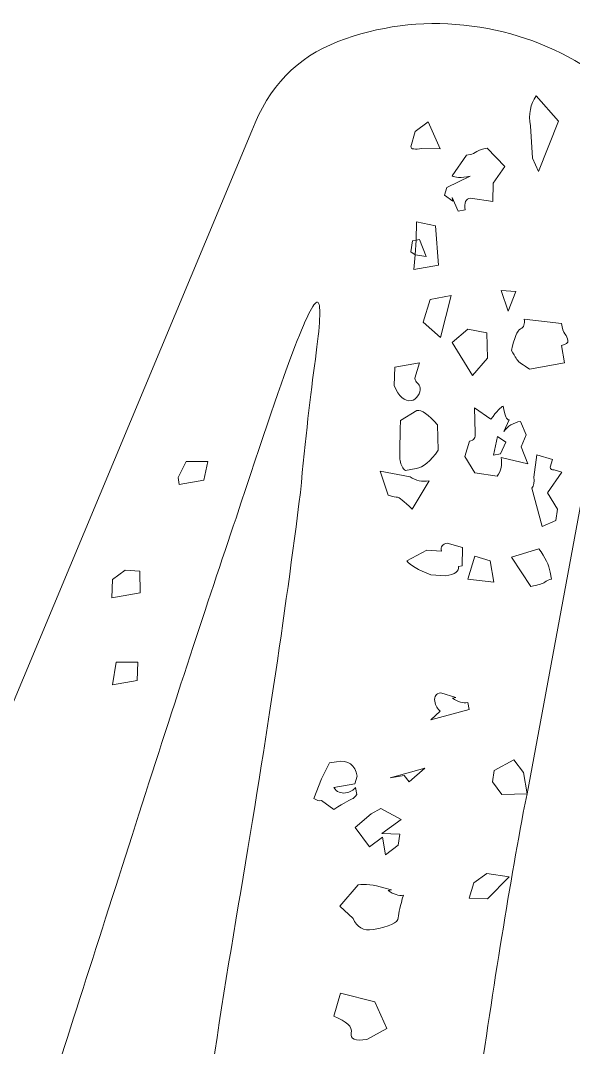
# Model space of a CAD drawing. Header units: inches. Extents: x 148 to 933, y -863 to -217.
# Drawn here: x 442.4 to 507.6, y -337.8 to -216.7 of the extents above; entities that cross this region are included whole.
import ezdxf

# ---------------------------------------------------------------- set-up
doc = ezdxf.new("R2010")
doc.units = ezdxf.units.IN
doc.header["$MEASUREMENT"] = 0
doc.layers.add('Layer 1', color=7, linetype='Continuous')

# ---------------------------------------------------------------- blocks, each defined once
blk = doc.blocks.new('block 4')
at = {"layer": 'Layer 1', "lineweight": 0}
for points in [[(491.71, -245.52), (491.33, -240.89), (489.11, -240.42), (489.06, -242.56), (488.64, -242.64), (488.44, -243.95), (488.93, -244.3), (488.8, -246.03), (491.71, -245.52)], [(490.25, -244.49), (489.47, -242.49), (489.06, -242.56), (488.93, -244.3), (490.25, -244.49)], [(493.19, -249.11), (490.7, -249.55), (489.89, -252.25), (491.91, -254.04), (493.19, -249.11)], [(499.92, -250.93), (500.81, -248.64), (499.07, -248.52), (499.92, -250.93)], [(495.69, -258.52), (497.47, -256.49), (497.38, -253.51), (495.16, -253.05), (493.3, -254.65), (495.69, -258.52)], [(498.65, -265.7), (498.18, -267.92), (499.01, -267.77), (499.62, -266.38), (498.65, -265.7)], [(461.15, -271.38), (464.05, -270.87), (464.52, -268.65), (461.96, -268.67), (461, -270.55), (461.15, -271.38)], [(498.22, -282.88), (497.79, -280.39), (495.98, -279.85), (495.17, -282.55), (498.22, -282.88)], [(453.21, -284.74), (456.53, -284.16), (456.51, -281.6), (454.78, -281.47), (453.27, -282.59), (453.21, -284.74)], [(453.29, -294.99), (456.19, -294.48), (456.25, -292.33), (453.69, -292.35), (453.29, -294.99)], [(487.66, -305.68), (488.22, -306.43), (490.07, -304.83), (486, -305.96), (487.66, -305.68)], [(487.15, -312.61), (485.01, -312.55), (487.28, -310.88), (484.91, -309.57), (483.74, -310.21), (481.88, -311.82), (483.56, -314.09), (485.08, -312.97), (485.44, -315.04), (486.96, -313.92), (487.15, -312.61)], [(495.31, -320.16), (497.46, -320.22), (500.01, -317.64), (497.37, -317.24), (495.86, -318.36), (495.31, -320.16)]]:
    blk.add_lwpolyline(points, dxfattribs=at)
for points, knots in [([(498.05, -306.43), (498.05, -306.43), (499.17, -307.94), (499.17, -307.94), (499.17, -307.94), (502.15, -307.85), (502.15, -307.85), (502.15, -307.85), (501.68, -310.07), (501.68, -310.07), (499.77, -320.39), (497.83, -332.56), (495.86, -346.58), (493.88, -360.62), (492.31, -375.29), (491.13, -390.6), (489.95, -405.92), (489.39, -421.13), (489.46, -436.23), (489.53, -451.33), (490.6, -464.83), (492.67, -476.72), (493.98, -484.19), (496.04, -491.1), (498.85, -497.46), (501.67, -503.81), (504.9, -509.23), (508.53, -513.73), (512.16, -518.23), (516.04, -521.62), (520.14, -523.9), (524.24, -526.18), (528.37, -526.95), (532.52, -526.23), (540.27, -524.88), (544.6, -517.85), (545.52, -505.15), (539.99, -506.11), (535.85, -506.04), (533.09, -504.96), (530.34, -503.87), (528.76, -502.22), (528.38, -500.01), (527.85, -496.96), (528.96, -495.2), (531.73, -494.72), (533.39, -494.43), (535.42, -494.22), (537.82, -494.09), (540.22, -493.95), (542.94, -493.62), (545.99, -493.09), (557.56, -490.78), (568.93, -487.73), (580.1, -483.93), (591.27, -480.13), (602.38, -476.41), (613.44, -472.78), (624.49, -469.14), (635.58, -465.71), (646.72, -462.48), (657.84, -459.26), (669.24, -456.77), (680.91, -455.03), (688.15, -454.04), (695.36, -453.72), (702.55, -454.03), (709.73, -454.34), (716.35, -455.54), (722.42, -457.62), (728.48, -459.7), (733.56, -462.66), (737.66, -466.51), (741.75, -470.36), (744.33, -475.33), (745.39, -481.42), (745.87, -484.18), (745.89, -487.17), (745.45, -490.39), (745.01, -493.6), (744.4, -496.62), (743.62, -499.48), (742.83, -502.32), (741.9, -504.76), (740.83, -506.8), (739.76, -508.84), (738.81, -509.93), (737.98, -510.08), (737.15, -510.22), (736.66, -509.88), (736.52, -509.05), (733.05, -502.24), (729.44, -496.67), (725.69, -492.33), (721.94, -488), (717.05, -484.86), (711.01, -482.92), (704.96, -480.98), (697.19, -480.13), (687.68, -480.36), (678.16, -480.59), (665.89, -481.73), (650.86, -483.79), (646.43, -484.56), (640.57, -485.72), (633.29, -487.28), (626, -488.83), (618.39, -490.52), (610.44, -492.33), (602.48, -494.14), (594.66, -495.94), (586.99, -497.7), (579.32, -499.47), (572.71, -500.83), (567.18, -501.79), (564.13, -502.33), (561.5, -502.78), (559.29, -503.17), (557.08, -503.56), (554.84, -503.8), (552.58, -503.91), (554.52, -516.69), (552.41, -526.25), (546.25, -532.6), (540.09, -538.95), (532.16, -542.97), (522.48, -544.66), (516.39, -545.72), (510.25, -545.29), (504.08, -543.37), (497.9, -541.46), (492.11, -538.12), (486.72, -533.36), (481.33, -528.59), (476.51, -522.59), (472.25, -515.35), (467.99, -508.11), (464.74, -499.7), (462.5, -490.11), (458.73, -473.38), (456.86, -455.32), (456.91, -435.92), (456.94, -416.52), (458.05, -397.09), (460.21, -377.6), (462.37, -358.13), (465, -339.28), (468.1, -321.06), (471.19, -302.84), (473.64, -286.6), (475.42, -272.31), (476.02, -265.94), (476.61, -260.71), (477.18, -256.61), (477.75, -252.52), (477.85, -250.29), (477.51, -249.92), (477.16, -249.56), (476.25, -251.29), (474.78, -255.1), (473.31, -258.93), (470.99, -265.68), (467.83, -275.35), (464.44, -285.35), (460.62, -296.99), (456.38, -310.27), (452.14, -323.56), (448.12, -336.09), (444.34, -347.87), (440.54, -359.65), (437.17, -369.72), (434.2, -378.08), (431.24, -386.44), (429.2, -390.71), (428.1, -390.9), (426.49, -391.47), (424.26, -391.36), (421.42, -390.57), (418.56, -389.78), (415.74, -388.71), (412.94, -387.34), (410.14, -385.98), (407.65, -384.41), (405.49, -382.65), (403.33, -380.89), (402.11, -379.18), (401.82, -377.52), (401.63, -376.42), (401.67, -372.63), (401.98, -366.16), (402.27, -359.69), (402.57, -352.02), (402.88, -343.12), (403.18, -334.24), (403.48, -324.92), (403.78, -315.17), (404.07, -305.43), (404.28, -296.83), (404.42, -289.4), (404.71, -279.65), (404.36, -274.8), (403.37, -274.82), (402.38, -274.86), (400.92, -280.03), (399.02, -290.34), (394.59, -309.07), (390.24, -329.5), (385.97, -351.63), (381.7, -373.76), (377.8, -395.11), (374.26, -415.69), (374.26, -415.69), (368.95, -446.55), (368.95, -446.55), (367.7, -452.47), (366.52, -459.23), (365.43, -466.83), (364.33, -474.44), (363.01, -481.58), (361.47, -488.27), (359.92, -494.95), (358.22, -500.74), (356.37, -505.62), (354.51, -510.5), (352.36, -513.3), (349.92, -514.01), (348.53, -514.26), (346.65, -514.08), (344.27, -513.5), (341.88, -512.92), (339.4, -511.79), (336.83, -510.09), (334.25, -508.41), (331.9, -506.32), (329.75, -503.84), (327.61, -501.37), (326.11, -498.49), (325.26, -495.22), (323.79, -490.07), (323.52, -484.05), (324.46, -477.18), (325.41, -470.32), (326.91, -463), (328.98, -455.22), (330.73, -448.93), (332.45, -441.22), (334.14, -432.09), (335.82, -422.96), (337.34, -413.29), (338.7, -403.07), (340.05, -392.85), (341.21, -382.31), (342.17, -371.45), (343.13, -360.6), (343.81, -350.21), (344.22, -340.3), (344.63, -330.4), (344.66, -321.13), (344.29, -312.49), (343.93, -303.86), (342.96, -296.69), (341.4, -290.97), (340.39, -286.87), (339.05, -282.83), (337.36, -278.85), (335.66, -274.87), (333.63, -271.37), (331.25, -268.37), (328.87, -265.36), (326.12, -263.06), (322.99, -261.47), (319.86, -259.87), (316.36, -259.41), (312.49, -260.09), (305.85, -261.25), (300.08, -264.54), (295.18, -269.95), (290.28, -275.37), (286.1, -282.08), (282.65, -290.1), (279.2, -298.12), (276.46, -306.93), (274.43, -316.55), (272.41, -326.17), (271, -335.69), (270.21, -345.08), (269.43, -354.49), (269.27, -363.36), (269.72, -371.68), (270.17, -380.02), (271.16, -386.9), (272.68, -392.34), (274.44, -399.16), (276.86, -404.44), (279.93, -408.18), (283, -411.92), (287.34, -414.3), (292.94, -415.32), (292.94, -415.32), (292.52, -415.39), (292.52, -415.39), (294.28, -415.66), (295.99, -415.64), (297.65, -415.35), (297.65, -415.35), (301.31, -414.29), (301.31, -414.29), (301.31, -414.29), (302.29, -414.97), (302.29, -414.97), (302.48, -416.08), (301.91, -417.33), (300.58, -418.69), (299.25, -420.07), (297.65, -421.49), (295.77, -422.95), (293.88, -424.42), (291.82, -425.71), (289.6, -426.81), (287.36, -427.91), (285.42, -428.61), (283.76, -428.9), (273.38, -431.56), (264.98, -429.96), (258.54, -424.1), (252.1, -418.24), (247.83, -410.93), (245.74, -402.17), (245.22, -400.83), (244.85, -399.54), (244.64, -398.29), (244.42, -397.05), (244.19, -395.74), (243.95, -394.35), (243.95, -394.35), (242.5, -386.05), (242.5, -386.05), (240.97, -372.35), (241.38, -357.95), (243.74, -342.86), (246.09, -327.76), (250.21, -313.71), (256.06, -300.72), (261.92, -287.72), (269.59, -276.48), (279.05, -266.99), (288.52, -257.5), (299.43, -251.4), (311.78, -248.67), (320.04, -246.95), (327.2, -247.55), (333.27, -250.48), (339.34, -253.42), (344.65, -257.76), (349.23, -263.52), (353.79, -269.29), (357.65, -275.89), (360.8, -283.32), (363.95, -290.75), (366.45, -298.15), (368.31, -305.53), (369.12, -308.53), (369.92, -312.3), (370.71, -316.87), (371.51, -321.43), (372.24, -324.8), (372.9, -326.96), (373.94, -323.08), (375.72, -317), (378.27, -308.71), (380.82, -300.43), (383.61, -291.89), (386.64, -283.09), (389.66, -274.29), (392.47, -266.25), (395.05, -258.95), (397.63, -251.66), (399.21, -247.26), (399.8, -245.72), (400.65, -242.44), (402.87, -240.06), (406.46, -238.57), (410.05, -237.09), (413.94, -236.49), (418.12, -236.76), (422.3, -237.03), (426.19, -238.06), (429.78, -239.85), (433.37, -241.66), (435.57, -244.05), (436.38, -247.04), (436.67, -248.7), (436.79, -250.61), (436.73, -252.76), (436.68, -254.9), (436.57, -257.14), (436.4, -259.44), (436.34, -264.02), (436.23, -269.1), (436.06, -274.68), (435.9, -280.27), (435.68, -285.59), (435.42, -290.62), (435.16, -295.66), (434.94, -300.11), (434.76, -303.99), (434.58, -307.87), (434.59, -310.37), (434.78, -311.47), (434.78, -311.47), (435.61, -311.33), (435.61, -311.33), (435.61, -311.33), (469.7, -229.69), (469.7, -229.69), (471.65, -224.5), (475.03, -220.99), (479.84, -219.15), (484.65, -217.32), (489.6, -216.67), (494.69, -217.21), (499.76, -217.75), (504.38, -219.3), (508.54, -221.85), (512.69, -224.41), (514.91, -227.36), (515.22, -230.73), (515.65, -233.22), (515.62, -235.51), (515.13, -237.59), (515.13, -237.59), (502.15, -307.85), (502.15, -307.85), (502.15, -307.85), (501.71, -305.36), (501.71, -305.36), (501.71, -305.36), (500.59, -303.85), (500.59, -303.85), (500.59, -303.85), (498.25, -305.11), (498.25, -305.11), (498.25, -305.11), (498.05, -306.43), (498.05, -306.43)], [0, 0, 0, 0, 1, 1, 1, 2, 2, 2, 3, 3, 3, 4, 4, 4, 5, 5, 5, 6, 6, 6, 7, 7, 7, 8, 8, 8, 9, 9, 9, 10, 10, 10, 11, 11, 11, 12, 12, 12, 13, 13, 13, 14, 14, 14, 15, 15, 15, 16, 16, 16, 17, 17, 17, 18, 18, 18, 19, 19, 19, 20, 20, 20, 21, 21, 21, 22, 22, 22, 23, 23, 23, 24, 24, 24, 25, 25, 25, 26, 26, 26, 27, 27, 27, 28, 28, 28, 29, 29, 29, 30, 30, 30, 31, 31, 31, 32, 32, 32, 33, 33, 33, 34, 34, 34, 35, 35, 35, 36, 36, 36, 37, 37, 37, 38, 38, 38, 39, 39, 39, 40, 40, 40, 41, 41, 41, 42, 42, 42, 43, 43, 43, 44, 44, 44, 45, 45, 45, 46, 46, 46, 47, 47, 47, 48, 48, 48, 49, 49, 49, 50, 50, 50, 51, 51, 51, 52, 52, 52, 53, 53, 53, 54, 54, 54, 55, 55, 55, 56, 56, 56, 57, 57, 57, 58, 58, 58, 59, 59, 59, 60, 60, 60, 61, 61, 61, 62, 62, 62, 63, 63, 63, 64, 64, 64, 65, 65, 65, 66, 66, 66, 67, 67, 67, 68, 68, 68, 69, 69, 69, 70, 70, 70, 71, 71, 71, 72, 72, 72, 73, 73, 73, 74, 74, 74, 75, 75, 75, 76, 76, 76, 77, 77, 77, 78, 78, 78, 79, 79, 79, 80, 80, 80, 81, 81, 81, 82, 82, 82, 83, 83, 83, 84, 84, 84, 85, 85, 85, 86, 86, 86, 87, 87, 87, 88, 88, 88, 89, 89, 89, 90, 90, 90, 91, 91, 91, 92, 92, 92, 93, 93, 93, 94, 94, 94, 95, 95, 95, 96, 96, 96, 97, 97, 97, 98, 98, 98, 99, 99, 99, 100, 100, 100, 101, 101, 101, 102, 102, 102, 103, 103, 103, 104, 104, 104, 105, 105, 105, 106, 106, 106, 107, 107, 107, 108, 108, 108, 109, 109, 109, 110, 110, 110, 111, 111, 111, 112, 112, 112, 113, 113, 113, 114, 114, 114, 115, 115, 115, 116, 116, 116, 117, 117, 117, 118, 118, 118, 119, 119, 119, 120, 120, 120, 121, 121, 121, 122, 122, 122, 123, 123, 123, 124, 124, 124, 125, 125, 125, 126, 126, 126, 127, 127, 127, 128, 128, 128, 129, 129, 129, 130, 130, 130, 131, 131, 131, 132, 132, 132, 133, 133, 133, 134, 134, 134, 135, 135, 135, 136, 136, 136, 137, 137, 137, 138, 138, 138, 139, 139, 139, 140, 140, 140, 141, 141, 141, 142, 142, 142, 143, 143, 143, 144, 144, 144, 145, 145, 145, 146, 146, 146, 147, 147, 147, 148, 148, 148, 148]), ([(502.77, -232.9), (502.77, -232.9), (503.47, -234.49), (503.47, -234.49), (503.47, -234.49), (505.85, -228.52), (505.85, -228.52), (505.85, -228.52), (503.2, -225.56), (503.2, -225.56), (502.51, -226.53), (502.29, -227.71), (502.53, -229.1), (502.53, -229.1), (502.77, -232.9), (502.77, -232.9)], [0, 0, 0, 0, 1, 1, 1, 2, 2, 2, 3, 3, 3, 4, 4, 4, 5, 5, 5, 5]), ([(488.96, -229.75), (488.96, -229.75), (488.42, -231.56), (488.42, -231.56), (488.47, -231.84), (488.91, -231.9), (489.74, -231.75), (489.74, -231.75), (491.88, -231.81), (491.88, -231.81), (491.88, -231.81), (490.48, -228.63), (490.48, -228.63), (490.48, -228.63), (488.96, -229.75), (488.96, -229.75)], [0, 0, 0, 0, 1, 1, 1, 2, 2, 2, 3, 3, 3, 4, 4, 4, 5, 5, 5, 5]), ([(493.38, -237.96), (493.38, -237.96), (493.31, -237.55), (493.31, -237.55), (493.31, -237.55), (494.02, -239.13), (494.02, -239.13), (494.02, -239.13), (494.85, -238.99), (494.85, -238.99), (494.7, -238.16), (494.9, -237.7), (495.46, -237.6), (495.46, -237.6), (498.1, -237.99), (498.1, -237.99), (498.1, -237.99), (498.15, -235.85), (498.15, -235.85), (498.15, -235.85), (499.52, -233.9), (499.52, -233.9), (499.52, -233.9), (497.42, -231.7), (497.42, -231.7), (496.87, -231.79), (496.46, -231.94), (496.22, -232.12), (495.96, -232.31), (495.69, -232.43), (495.42, -232.47), (495.42, -232.47), (495.01, -232.55), (495.01, -232.55), (495.01, -232.55), (493.29, -234.98), (493.29, -234.98), (493.61, -235.21), (494.33, -235.23), (495.44, -235.04), (495.44, -235.04), (492.68, -236.37), (492.68, -236.37), (492.68, -236.37), (492.41, -237.28), (492.41, -237.28), (492.41, -237.28), (493.38, -237.96), (493.38, -237.96)], [0, 0, 0, 0, 1, 1, 1, 2, 2, 2, 3, 3, 3, 4, 4, 4, 5, 5, 5, 6, 6, 6, 7, 7, 7, 8, 8, 8, 9, 9, 9, 10, 10, 10, 11, 11, 11, 12, 12, 12, 13, 13, 13, 14, 14, 14, 15, 15, 15, 16, 16, 16, 16]), ([(502.4, -257.77), (502.4, -257.77), (506.55, -257.05), (506.55, -257.05), (506.55, -257.05), (506.19, -254.97), (506.19, -254.97), (506.74, -254.88), (506.99, -254.69), (506.95, -254.41), (506.9, -254.14), (506.78, -253.88), (506.59, -253.62), (506.4, -253.37), (506.27, -252.97), (506.17, -252.41), (506.17, -252.41), (501.8, -251.89), (501.8, -251.89), (501.9, -252.45), (501.75, -252.83), (501.36, -253.04), (500.97, -253.25), (500.61, -254.09), (500.31, -255.57), (500.72, -256.35), (501.01, -256.8), (501.18, -256.92), (501.34, -257.03), (501.59, -257.21), (501.91, -257.43), (501.91, -257.43), (502.4, -257.77), (502.4, -257.77)], [0, 0, 0, 0, 1, 1, 1, 2, 2, 2, 3, 3, 3, 4, 4, 4, 5, 5, 5, 6, 6, 6, 7, 7, 7, 8, 8, 8, 9, 9, 9, 10, 10, 10, 11, 11, 11, 11]), ([(489.26, -260.92), (489.49, -260.6), (489.58, -260.3), (489.53, -260.02), (489.49, -259.74), (489.38, -259.55), (489.21, -259.43), (489.05, -259.32), (488.95, -259.12), (488.9, -258.84), (488.9, -258.84), (489.44, -257.04), (489.44, -257.04), (489.44, -257.04), (486.54, -257.54), (486.54, -257.54), (486.54, -257.54), (486.48, -259.69), (486.48, -259.69), (487, -261.03), (487.67, -261.62), (488.5, -261.48), (488.78, -261.43), (489.03, -261.24), (489.26, -260.92)], [0, 0, 0, 0, 1, 1, 1, 2, 2, 2, 3, 3, 3, 4, 4, 4, 5, 5, 5, 6, 6, 6, 7, 7, 7, 8, 8, 8, 8]), ([(487.8, -269.73), (487.8, -269.73), (489.05, -269.51), (489.05, -269.51), (489.88, -269.36), (490.75, -268.64), (491.66, -267.34), (491.66, -267.34), (491.57, -264.36), (491.57, -264.36), (490.5, -263.13), (489.69, -262.55), (489.14, -262.65), (489.14, -262.65), (487.21, -263.84), (487.21, -263.84), (487.13, -266.71), (487.12, -268.28), (487.17, -268.55), (487.27, -269.11), (487.48, -269.5), (487.8, -269.73)], [0, 0, 0, 0, 1, 1, 1, 2, 2, 2, 3, 3, 3, 4, 4, 4, 5, 5, 5, 6, 6, 6, 7, 7, 7, 7]), ([(501.34, -263.94), (500.51, -264.09), (499.86, -264.49), (499.41, -265.14), (499.41, -265.14), (500.02, -263.75), (500.02, -263.75), (499.74, -263.8), (499.51, -263.27), (499.32, -262.16), (499.04, -262.21), (498.56, -262.72), (497.87, -263.69), (497.87, -263.69), (495.92, -262.32), (495.92, -262.32), (495.92, -262.32), (496.01, -265.3), (496.01, -265.3), (496.11, -265.86), (495.88, -266.18), (495.33, -266.28), (495.33, -266.28), (494.79, -268.08), (494.79, -268.08), (494.79, -268.08), (495.98, -270.01), (495.98, -270.01), (495.98, -270.01), (498.62, -270.41), (498.62, -270.41), (499.07, -269.76), (499.23, -269.02), (499.08, -268.19), (499.08, -268.19), (502.21, -268.93), (502.21, -268.93), (502.21, -268.93), (501.43, -266.92), (501.43, -266.92), (501.43, -266.92), (502.04, -265.53), (502.04, -265.53), (502.04, -265.53), (501.34, -263.94), (501.34, -263.94)], [0, 0, 0, 0, 1, 1, 1, 2, 2, 2, 3, 3, 3, 4, 4, 4, 5, 5, 5, 6, 6, 6, 7, 7, 7, 8, 8, 8, 9, 9, 9, 10, 10, 10, 11, 11, 11, 12, 12, 12, 13, 13, 13, 14, 14, 14, 15, 15, 15, 15]), ([(505.71, -274.3), (505.71, -274.3), (504.52, -272.37), (504.52, -272.37), (504.52, -272.37), (506.23, -269.93), (506.23, -269.93), (506.23, -269.93), (505.33, -269.66), (505.33, -269.66), (505.05, -269.71), (504.89, -269.6), (504.84, -269.32), (504.84, -269.32), (505.11, -268.42), (505.11, -268.42), (505.11, -268.42), (503.3, -267.88), (503.3, -267.88), (503.3, -267.88), (502.91, -270.51), (502.91, -270.51), (503.01, -271.07), (502.94, -271.51), (502.71, -271.83), (502.71, -271.83), (503.92, -276.32), (503.92, -276.32), (503.92, -276.32), (505.51, -275.62), (505.51, -275.62), (505.51, -275.62), (505.71, -274.3), (505.71, -274.3)], [0, 0, 0, 0, 1, 1, 1, 2, 2, 2, 3, 3, 3, 4, 4, 4, 5, 5, 5, 6, 6, 6, 7, 7, 7, 8, 8, 8, 9, 9, 9, 10, 10, 10, 11, 11, 11, 11]), ([(490.58, -270.95), (489.75, -271.1), (489.01, -270.94), (488.36, -270.48), (488.36, -270.48), (484.83, -269.82), (484.83, -269.82), (484.83, -269.82), (485.75, -272.65), (485.75, -272.65), (486.35, -272.83), (486.72, -272.91), (486.86, -272.88), (486.99, -272.86), (487.58, -273.33), (488.6, -274.29), (488.6, -274.29), (490.58, -270.95), (490.58, -270.95)], [0, 0, 0, 0, 1, 1, 1, 2, 2, 2, 3, 3, 3, 4, 4, 4, 5, 5, 5, 6, 6, 6, 6]), ([(494.47, -280.97), (494.47, -280.97), (494.52, -278.82), (494.52, -278.82), (494.52, -278.82), (492.72, -278.28), (492.72, -278.28), (492.16, -278.38), (491.93, -278.7), (492.03, -279.25), (492.03, -279.25), (490.3, -279.13), (490.3, -279.13), (490.3, -279.13), (487.95, -280.39), (487.95, -280.39), (488.32, -280.9), (489.27, -281.44), (490.8, -282.03), (490.8, -282.03), (492.54, -282.16), (492.54, -282.16), (493.64, -281.97), (494.15, -281.6), (494.05, -281.04), (494.05, -281.04), (494.47, -280.97), (494.47, -280.97)], [0, 0, 0, 0, 1, 1, 1, 2, 2, 2, 3, 3, 3, 4, 4, 4, 5, 5, 5, 6, 6, 6, 7, 7, 7, 8, 8, 8, 9, 9, 9, 9]), ([(504.86, -281.72), (504.72, -280.89), (504.27, -279.97), (503.53, -278.96), (503.53, -278.96), (500.28, -279.95), (500.28, -279.95), (500.28, -279.95), (502.59, -283.4), (502.59, -283.4), (503.42, -283.25), (503.96, -283.09), (504.21, -282.9), (504.46, -282.72), (504.73, -282.6), (505.01, -282.55), (505.01, -282.55), (504.86, -281.72), (504.86, -281.72)], [0, 0, 0, 0, 1, 1, 1, 2, 2, 2, 3, 3, 3, 4, 4, 4, 5, 5, 5, 6, 6, 6, 6]), ([(490.79, -299.14), (490.79, -299.14), (495.29, -297.93), (495.29, -297.93), (495.29, -297.93), (495.14, -297.1), (495.14, -297.1), (494.59, -297.2), (493.98, -297.02), (493.34, -296.56), (493.34, -296.56), (493.75, -296.49), (493.75, -296.49), (493.75, -296.49), (491.95, -295.95), (491.95, -295.95), (491.39, -296.04), (491.17, -296.37), (491.26, -296.92), (491.36, -297.48), (491.57, -297.87), (491.9, -298.09), (491.9, -298.09), (490.79, -299.14), (490.79, -299.14)], [0, 0, 0, 0, 1, 1, 1, 2, 2, 2, 3, 3, 3, 4, 4, 4, 5, 5, 5, 6, 6, 6, 7, 7, 7, 8, 8, 8, 8]), ([(478.85, -304.22), (478.85, -304.22), (477.89, -306.1), (477.89, -306.1), (477.89, -306.1), (477.01, -308.39), (477.01, -308.39), (477.33, -308.62), (477.63, -308.71), (477.91, -308.66), (477.91, -308.66), (479.37, -309.69), (479.37, -309.69), (480.66, -308.89), (481.37, -308.48), (481.51, -308.46), (481.65, -308.43), (481.83, -308.26), (482.06, -307.93), (482.06, -307.93), (481.92, -307.1), (481.92, -307.1), (481.69, -307.43), (481.3, -307.64), (480.74, -307.74), (480.19, -307.83), (479.72, -307.63), (479.36, -307.12), (479.36, -307.12), (481.85, -306.69), (481.85, -306.69), (481.85, -306.69), (482.12, -305.79), (482.12, -305.79), (481.87, -304.41), (481.06, -303.83), (479.68, -304.07), (479.68, -304.07), (478.85, -304.22), (478.85, -304.22)], [0, 0, 0, 0, 1, 1, 1, 2, 2, 2, 3, 3, 3, 4, 4, 4, 5, 5, 5, 6, 6, 6, 7, 7, 7, 8, 8, 8, 9, 9, 9, 10, 10, 10, 11, 11, 11, 12, 12, 12, 13, 13, 13, 13]), ([(481.62, -322.55), (482.08, -323.61), (482.88, -324.04), (483.98, -323.85), (485.91, -323.52), (486.91, -323.06), (486.95, -322.48), (486.99, -321.9), (487.19, -321.01), (487.56, -319.81), (487, -319.9), (486.4, -319.73), (485.75, -319.27), (485.75, -319.27), (486.16, -319.19), (486.16, -319.19), (486.16, -319.19), (485.26, -318.93), (485.26, -318.93), (484.06, -318.56), (483.04, -318.46), (482.21, -318.6), (482.21, -318.6), (480.08, -321.11), (480.08, -321.11), (480.08, -321.11), (481.62, -322.55), (481.62, -322.55)], [0, 0, 0, 0, 1, 1, 1, 2, 2, 2, 3, 3, 3, 4, 4, 4, 5, 5, 5, 6, 6, 6, 7, 7, 7, 8, 8, 8, 9, 9, 9, 9]), ([(484.18, -332.37), (484.18, -332.37), (480.16, -331.36), (480.16, -331.36), (480.16, -331.36), (479.35, -334.07), (479.35, -334.07), (480.87, -334.66), (481.56, -335.33), (481.41, -336.06), (481.25, -336.8), (481.86, -337.05), (483.25, -336.81), (483.25, -336.81), (485.59, -335.54), (485.59, -335.54), (485.59, -335.54), (484.18, -332.37), (484.18, -332.37)], [0, 0, 0, 0, 1, 1, 1, 2, 2, 2, 3, 3, 3, 4, 4, 4, 5, 5, 5, 6, 6, 6, 6])]:
    blk.add_open_spline(points, degree=3, knots=knots, dxfattribs=at)
blk = doc.blocks.new('block 2')
at = {"layer": 'Layer 1'}
blk.add_blockref('block 4', (0, 0), dxfattribs=at)

msp = doc.modelspace()

# ---------------------------------------------------------------- block references
at = {"layer": 'Layer 1'}
msp.add_blockref('block 2', (0, 0), dxfattribs=at)

doc.saveas('drawing.dxf')
